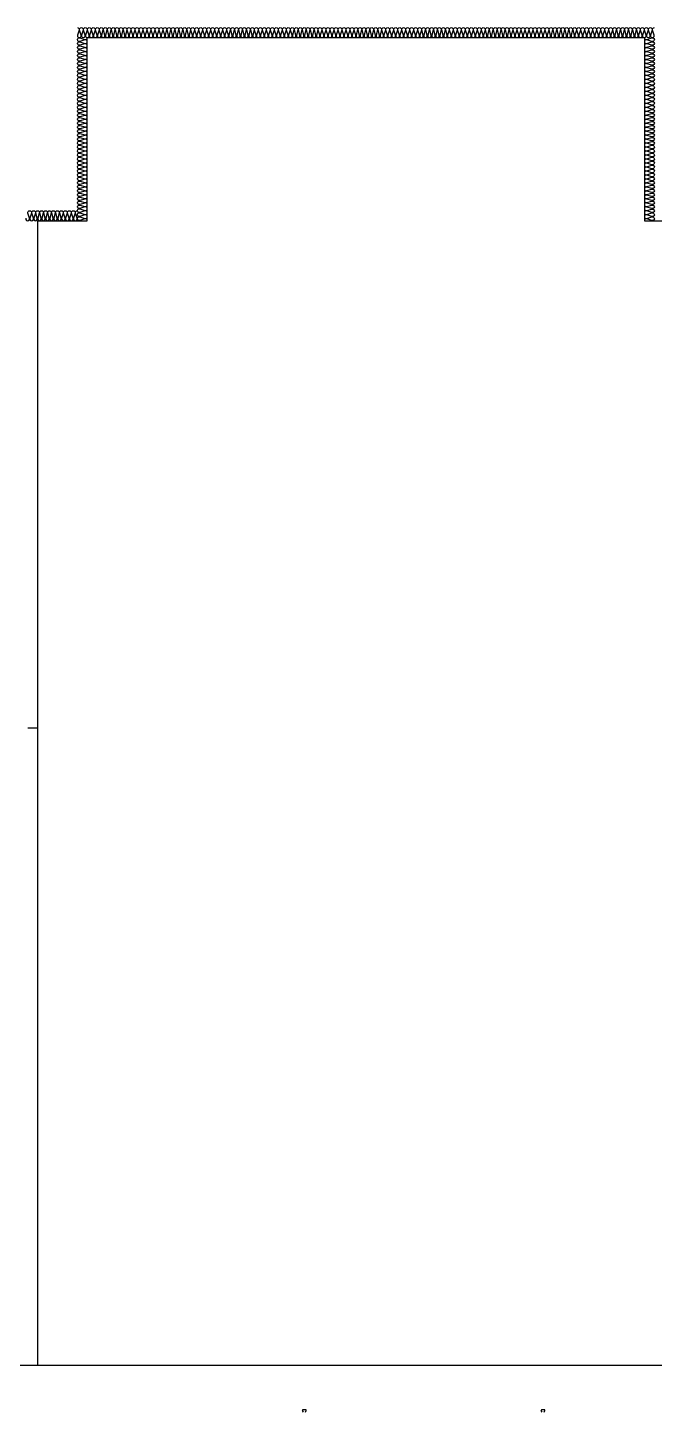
# Model space of a CAD drawing. Header units: millimetres. Extents: x 17311 to 801382, y -242618 to -104888.
# Drawn here: x 327961 to 331111, y -176457 to -169509 of the extents above; entities that cross this region are included whole.
import ezdxf

# ---------------------------------------------------------------- set-up
doc = ezdxf.new("R2010")
doc.units = ezdxf.units.MM
doc.header["$LTSCALE"] = 250
doc.linetypes.add('A2', pattern=[8, 2, -2, 2, -2])
for name, color, linetype in [('A-ELE-8', 8, 'Continuous'), ('A-FIN', 6, 'Continuous'), ('C-1', 252, 'Continuous'), ('ISL', 251, 'Continuous')]:
    doc.layers.add(name, color=color, linetype=linetype)

msp = doc.modelspace()

# ---------------------------------------------------------------- linework, layer by layer
at = {"layer": 'A-ELE-8'}
msp.add_line((328011, -173029.5), (328011, -176229.5), dxfattribs=at)
at = {"layer": 'A-FIN'}
msp.add_line((295060.7, -176229.5), (360660.7, -176229.5), dxfattribs=at)
at = {"layer": 'C-1', "linetype": 'A2'}
for p, q in [((329346.9, -176466.7), (329342.6, -176456.9)), ((329359.4, -176454.6), (329344.1, -176454.6)), ((329356.6, -176466.7), (329360.9, -176456.9)), ((330546.9, -176466.7), (330542.6, -176456.9)), ((330559.4, -176454.6), (330544.1, -176454.6)), ((330556.6, -176466.7), (330560.9, -176456.9))]:
    msp.add_line(p, q, dxfattribs=at)
for centre, start, end in [((329344.1, -176456.2), 90, 203.42869), ((329359.4, -176456.2), 336.57131, 90), ((330544.1, -176456.2), 90, 203.42869), ((330559.4, -176456.2), 336.57131, 90)]:
    msp.add_arc(centre, 1.62, start, end, dxfattribs=at)
at = {"layer": 'ISL'}
for points in [[(328210.7, -169509.5, -0.00027), (328210.7, -169509.5, -0.509267), (328219.5, -169521.6), (328211.8, -169547.4, 1.372593), (328229.5, -169547.4), (328221.8, -169521.6, -0.509267), (328230.7, -169509.5, -0.509267), (328239.5, -169521.6), (328231.8, -169547.4, 1.372593), (328249.5, -169547.4), (328241.8, -169521.6, -0.509267), (328250.7, -169509.5, -0.509267), (328259.5, -169521.6), (328251.8, -169547.4, 1.372593), (328269.5, -169547.4), (328261.8, -169521.6, -0.509267), (328270.7, -169509.5, -0.509267), (328279.5, -169521.6), (328271.8, -169547.4, 1.372593), (328289.5, -169547.4), (328281.8, -169521.6, -0.509267), (328290.7, -169509.5, -0.509267), (328299.5, -169521.6), (328291.8, -169547.4, 1.372593), (328309.5, -169547.4), (328301.8, -169521.6, -0.509267), (328310.7, -169509.5, -0.509267), (328319.5, -169521.6), (328311.8, -169547.4, 1.372593), (328329.5, -169547.4), (328321.8, -169521.6, -0.509267), (328330.7, -169509.5, -0.509267), (328339.5, -169521.6), (328331.8, -169547.4, 1.372593), (328349.5, -169547.4), (328341.8, -169521.6, -0.509267), (328350.7, -169509.5, -0.509267), (328359.5, -169521.6), (328351.8, -169547.4, 1.372593), (328369.5, -169547.4), (328361.8, -169521.6, -0.509267), (328370.7, -169509.5, -0.509267), (328379.5, -169521.6), (328371.8, -169547.4, 1.372593), (328389.5, -169547.4), (328381.8, -169521.6, -0.509267), (328390.7, -169509.5, -0.509267), (328399.5, -169521.6), (328391.8, -169547.4, 1.372593), (328409.5, -169547.4), (328401.8, -169521.6, -0.509267), (328410.7, -169509.5, -0.509267), (328419.5, -169521.6), (328411.8, -169547.4, 1.372593), (328429.5, -169547.4), (328421.8, -169521.6, -0.509267), (328430.7, -169509.5, -0.509267), (328439.5, -169521.6), (328431.8, -169547.4, 1.372593), (328449.5, -169547.4), (328441.8, -169521.6, -0.509267), (328450.7, -169509.5, -0.509267), (328459.5, -169521.6), (328451.8, -169547.4, 1.372593), (328469.5, -169547.4), (328461.8, -169521.6, -0.509267), (328470.7, -169509.5, -0.509267), (328479.5, -169521.6), (328471.8, -169547.4, 1.372593), (328489.5, -169547.4), (328481.8, -169521.6, -0.509267), (328490.7, -169509.5, -0.509267), (328499.5, -169521.6), (328491.8, -169547.4, 1.372593), (328509.5, -169547.4), (328501.8, -169521.6, -0.509267), (328510.7, -169509.5, -0.509267), (328519.5, -169521.6), (328511.8, -169547.4, 1.372593), (328529.5, -169547.4), (328521.8, -169521.6, -0.509267), (328530.7, -169509.5, -0.509267), (328539.5, -169521.6), (328531.8, -169547.4, 1.372593), (328549.5, -169547.4), (328541.8, -169521.6, -0.509267), (328550.7, -169509.5, -0.509267), (328559.5, -169521.6), (328551.8, -169547.4, 1.372593), (328569.5, -169547.4), (328561.8, -169521.6, -0.509267), (328570.7, -169509.5, -0.509267), (328579.5, -169521.6), (328571.8, -169547.4, 1.372593), (328589.5, -169547.4), (328581.8, -169521.6, -0.509267), (328590.7, -169509.5, -0.509267), (328599.5, -169521.6), (328591.8, -169547.4, 1.372593), (328609.5, -169547.4), (328601.8, -169521.6, -0.509267), (328610.7, -169509.5, -0.509267), (328619.5, -169521.6), (328611.8, -169547.4, 1.372593), (328629.5, -169547.4), (328621.8, -169521.6, -0.509267), (328630.7, -169509.5, -0.509267), (328639.5, -169521.6), (328631.8, -169547.4, 1.372593), (328649.5, -169547.4), (328641.8, -169521.6, -0.509267), (328650.7, -169509.5, -0.509267), (328659.5, -169521.6), (328651.8, -169547.4, 1.372593), (328669.5, -169547.4), (328661.8, -169521.6, -0.509267), (328670.7, -169509.5, -0.509267), (328679.5, -169521.6), (328671.8, -169547.4, 1.372593), (328689.5, -169547.4), (328681.8, -169521.6, -0.509267), (328690.7, -169509.5, -0.509267), (328699.5, -169521.6), (328691.8, -169547.4, 1.372593), (328709.5, -169547.4), (328701.8, -169521.6, -0.509267), (328710.7, -169509.5, -0.509267), (328719.5, -169521.6), (328711.8, -169547.4, 1.372593), (328729.5, -169547.4), (328721.8, -169521.6, -0.509267), (328730.7, -169509.5, -0.509267), (328739.5, -169521.6), (328731.8, -169547.4, 1.372593), (328749.5, -169547.4), (328741.8, -169521.6, -0.509267), (328750.7, -169509.5, -0.509267), (328759.5, -169521.6), (328751.8, -169547.4, 1.372593), (328769.5, -169547.4), (328761.8, -169521.6, -0.509267), (328770.7, -169509.5, -0.509267), (328779.5, -169521.6), (328771.8, -169547.4, 1.372593), (328789.5, -169547.4), (328781.8, -169521.6, -0.509267), (328790.7, -169509.5, -0.509267), (328799.5, -169521.6), (328791.8, -169547.4, 1.372593), (328809.5, -169547.4), (328801.8, -169521.6, -0.509267), (328810.7, -169509.5, -0.509267), (328819.5, -169521.6), (328811.8, -169547.4, 1.372593), (328829.5, -169547.4), (328821.8, -169521.6, -0.509267), (328830.7, -169509.5, -0.509267), (328839.5, -169521.6), (328831.8, -169547.4, 1.372593), (328849.5, -169547.4), (328841.8, -169521.6, -0.509267), (328850.7, -169509.5, -0.509267), (328859.5, -169521.6), (328851.8, -169547.4, 1.372593), (328869.5, -169547.4), (328861.8, -169521.6, -0.509267), (328870.7, -169509.5, -0.509267), (328879.5, -169521.6), (328871.8, -169547.4, 1.372593), (328889.5, -169547.4), (328881.8, -169521.6, -0.509267), (328890.7, -169509.5, -0.509267), (328899.5, -169521.6), (328891.8, -169547.4, 1.372593), (328909.5, -169547.4), (328901.8, -169521.6, -0.509267), (328910.7, -169509.5, -0.509267), (328919.5, -169521.6), (328911.8, -169547.4, 1.372593), (328929.5, -169547.4), (328921.8, -169521.6, -0.509267), (328930.7, -169509.5, -0.509267), (328939.5, -169521.6), (328931.8, -169547.4, 1.372593), (328949.5, -169547.4), (328941.8, -169521.6, -0.509267), (328950.7, -169509.5, -0.509267), (328959.5, -169521.6), (328951.8, -169547.4, 1.372593), (328969.5, -169547.4), (328961.8, -169521.6, -0.509267), (328970.7, -169509.5, -0.509267), (328979.5, -169521.6), (328971.8, -169547.4, 1.372593), (328989.5, -169547.4), (328981.8, -169521.6, -0.509267), (328990.7, -169509.5, -0.509267), (328999.5, -169521.6), (328991.8, -169547.4, 1.372593), (329009.5, -169547.4), (329001.8, -169521.6, -0.509267), (329010.7, -169509.5, -0.509267), (329019.5, -169521.6), (329011.8, -169547.4, 1.372593), (329029.5, -169547.4), (329021.8, -169521.6, -0.509267), (329030.7, -169509.5, -0.509267), (329039.5, -169521.6), (329031.8, -169547.4, 1.372593), (329049.5, -169547.4), (329041.8, -169521.6, -0.509267), (329050.7, -169509.5, -0.509267), (329059.5, -169521.6), (329051.8, -169547.4, 1.372593), (329069.5, -169547.4), (329061.8, -169521.6, -0.509267), (329070.7, -169509.5, -0.509267), (329079.5, -169521.6), (329071.8, -169547.4, 1.372593), (329089.5, -169547.4), (329081.8, -169521.6, -0.509267), (329090.7, -169509.5, -0.509267), (329099.5, -169521.6), (329091.8, -169547.4, 1.372593), (329109.5, -169547.4), (329101.8, -169521.6, -0.509267), (329110.7, -169509.5, -0.509267), (329119.5, -169521.6), (329111.8, -169547.4, 1.372593), (329129.5, -169547.4), (329121.8, -169521.6, -0.509267), (329130.7, -169509.5, -0.509267), (329139.5, -169521.6), (329131.8, -169547.4, 1.372593), (329149.5, -169547.4), (329141.8, -169521.6, -0.509267), (329150.7, -169509.5, -0.509267), (329159.5, -169521.6), (329151.8, -169547.4, 1.372593), (329169.5, -169547.4), (329161.8, -169521.6, -0.509267), (329170.7, -169509.5, -0.509267), (329179.5, -169521.6), (329171.8, -169547.4, 1.372593), (329189.5, -169547.4), (329181.8, -169521.6, -0.509267), (329190.7, -169509.5, -0.509267), (329199.5, -169521.6), (329191.8, -169547.4, 1.372593), (329209.5, -169547.4), (329201.8, -169521.6, -0.509267), (329210.7, -169509.5, -0.509267), (329219.5, -169521.6), (329211.8, -169547.4, 1.372593), (329229.5, -169547.4), (329221.8, -169521.6, -0.509267), (329230.7, -169509.5, -0.509267), (329239.5, -169521.6), (329231.8, -169547.4, 1.372593), (329249.5, -169547.4), (329241.8, -169521.6, -0.509267), (329250.7, -169509.5, -0.509267), (329259.5, -169521.6), (329251.8, -169547.4, 1.372593), (329269.5, -169547.4), (329261.8, -169521.6, -0.509267), (329270.7, -169509.5, -0.509267), (329279.5, -169521.6), (329271.8, -169547.4, 1.372593), (329289.5, -169547.4), (329281.8, -169521.6, -0.509267), (329290.7, -169509.5, -0.509267), (329299.5, -169521.6), (329291.8, -169547.4, 1.372593), (329309.5, -169547.4), (329301.8, -169521.6, -0.509267), (329310.7, -169509.5, -0.509267), (329319.5, -169521.6), (329311.8, -169547.4, 1.372593), (329329.5, -169547.4), (329321.8, -169521.6, -0.509267), (329330.7, -169509.5, -0.509267), (329339.5, -169521.6), (329331.8, -169547.4, 1.372593), (329349.5, -169547.4), (329341.8, -169521.6, -0.509267), (329350.7, -169509.5, -0.509267), (329359.5, -169521.6), (329351.8, -169547.4, 1.372593), (329369.5, -169547.4), (329361.8, -169521.6, -0.509267), (329370.7, -169509.5, -0.509267), (329379.5, -169521.6), (329371.8, -169547.4, 1.372593), (329389.5, -169547.4), (329381.8, -169521.6, -0.509267), (329390.7, -169509.5, -0.509267), (329399.5, -169521.6), (329391.8, -169547.4, 1.372593), (329409.5, -169547.4), (329401.8, -169521.6, -0.509267), (329410.7, -169509.5, -0.509267), (329419.5, -169521.6), (329411.8, -169547.4, 1.372593), (329429.5, -169547.4), (329421.8, -169521.6, -0.509267), (329430.7, -169509.5, -0.509267), (329439.5, -169521.6), (329431.8, -169547.4, 1.372593), (329449.5, -169547.4), (329441.8, -169521.6, -0.509267), (329450.7, -169509.5, -0.509267), (329459.5, -169521.6), (329451.8, -169547.4, 1.372593), (329469.5, -169547.4), (329461.8, -169521.6, -0.509267), (329470.7, -169509.5, -0.509267), (329479.5, -169521.6), (329471.8, -169547.4, 1.372593), (329489.5, -169547.4), (329481.8, -169521.6, -0.509267), (329490.7, -169509.5, -0.509267), (329499.5, -169521.6), (329491.8, -169547.4, 1.372593), (329509.5, -169547.4), (329501.8, -169521.6, -0.509267), (329510.7, -169509.5, -0.509267), (329519.5, -169521.6), (329511.8, -169547.4, 1.372593), (329529.5, -169547.4), (329521.8, -169521.6, -0.509267), (329530.7, -169509.5, -0.509267), (329539.5, -169521.6), (329531.8, -169547.4, 1.372593), (329549.5, -169547.4), (329541.8, -169521.6, -0.509267), (329550.7, -169509.5, -0.509267), (329559.5, -169521.6), (329551.8, -169547.4, 1.372593), (329569.5, -169547.4), (329561.8, -169521.6, -0.509267), (329570.7, -169509.5, -0.509267), (329579.5, -169521.6), (329571.8, -169547.4, 1.372593), (329589.5, -169547.4), (329581.8, -169521.6, -0.509267), (329590.7, -169509.5, -0.509267), (329599.5, -169521.6), (329591.8, -169547.4, 1.372593), (329609.5, -169547.4), (329601.8, -169521.6, -0.509267), (329610.7, -169509.5, -0.509267), (329619.5, -169521.6), (329611.8, -169547.4, 1.372593), (329629.5, -169547.4), (329621.8, -169521.6, -0.509267), (329630.7, -169509.5, -0.509267), (329639.5, -169521.6), (329631.8, -169547.4, 1.372593), (329649.5, -169547.4), (329641.8, -169521.6, -0.509267), (329650.7, -169509.5, -0.509267), (329659.5, -169521.6), (329651.8, -169547.4, 1.372593), (329669.5, -169547.4), (329661.8, -169521.6, -0.509267), (329670.7, -169509.5, -0.509267), (329679.5, -169521.6), (329671.8, -169547.4, 1.372593), (329689.5, -169547.4), (329681.8, -169521.6, -0.509267), (329690.7, -169509.5, -0.509267), (329699.5, -169521.6), (329691.8, -169547.4, 1.372593), (329709.5, -169547.4), (329701.8, -169521.6, -0.509267), (329710.7, -169509.5, -0.509267), (329719.5, -169521.6), (329711.8, -169547.4, 1.372593), (329729.5, -169547.4), (329721.8, -169521.6, -0.509267), (329730.7, -169509.5, -0.509267), (329739.5, -169521.6), (329731.8, -169547.4, 1.372593), (329749.5, -169547.4), (329741.8, -169521.6, -0.509267), (329750.7, -169509.5, -0.509267), (329759.5, -169521.6), (329751.8, -169547.4, 1.372593), (329769.5, -169547.4), (329761.8, -169521.6, -0.509267), (329770.7, -169509.5, -0.509267), (329779.5, -169521.6), (329771.8, -169547.4, 1.372593), (329789.5, -169547.4), (329781.8, -169521.6, -0.509267), (329790.7, -169509.5, -0.509267), (329799.5, -169521.6), (329791.8, -169547.4, 1.372593), (329809.5, -169547.4), (329801.8, -169521.6, -0.509267), (329810.7, -169509.5, -0.509267), (329819.5, -169521.6), (329811.8, -169547.4, 1.372593), (329829.5, -169547.4), (329821.8, -169521.6, -0.509267), (329830.7, -169509.5, -0.509267), (329839.5, -169521.6), (329831.8, -169547.4, 1.372593), (329849.5, -169547.4), (329841.8, -169521.6, -0.509267), (329850.7, -169509.5, -0.509267), (329859.5, -169521.6), (329851.8, -169547.4, 1.372593), (329869.5, -169547.4), (329861.8, -169521.6, -0.509267), (329870.7, -169509.5, -0.509267), (329879.5, -169521.6), (329871.8, -169547.4, 1.372593), (329889.5, -169547.4), (329881.8, -169521.6, -0.509267), (329890.7, -169509.5, -0.509267), (329899.5, -169521.6), (329891.8, -169547.4, 1.372593), (329909.5, -169547.4), (329901.8, -169521.6, -0.509267), (329910.7, -169509.5, -0.509267), (329919.5, -169521.6), (329911.8, -169547.4, 1.372593), (329929.5, -169547.4), (329921.8, -169521.6, -0.509267), (329930.7, -169509.5, -0.509267), (329939.5, -169521.6), (329931.8, -169547.4, 1.372593), (329949.5, -169547.4), (329941.8, -169521.6, -0.509267), (329950.7, -169509.5, -0.509267), (329959.5, -169521.6), (329951.8, -169547.4, 1.372593), (329969.5, -169547.4), (329961.8, -169521.6, -0.509267), (329970.7, -169509.5, -0.509267), (329979.5, -169521.6), (329971.8, -169547.4, 1.372593), (329989.5, -169547.4), (329981.8, -169521.6, -0.509267), (329990.7, -169509.5, -0.509267), (329999.5, -169521.6), (329991.8, -169547.4, 1.372593), (330009.5, -169547.4), (330001.8, -169521.6, -0.509267), (330010.7, -169509.5, -0.509267), (330019.5, -169521.6), (330011.8, -169547.4, 1.372593), (330029.5, -169547.4), (330021.8, -169521.6, -0.509267), (330030.7, -169509.5, -0.509267), (330039.5, -169521.6), (330031.8, -169547.4, 1.372593), (330049.5, -169547.4), (330041.8, -169521.6, -0.509267), (330050.7, -169509.5, -0.509267), (330059.5, -169521.6), (330051.8, -169547.4, 1.372593), (330069.5, -169547.4), (330061.8, -169521.6, -0.509267), (330070.7, -169509.5, -0.509267), (330079.5, -169521.6), (330071.8, -169547.4, 1.372593), (330089.5, -169547.4), (330081.8, -169521.6, -0.509267), (330090.7, -169509.5, -0.509267), (330099.5, -169521.6), (330091.8, -169547.4, 1.372593), (330109.5, -169547.4), (330101.8, -169521.6, -0.509267), (330110.7, -169509.5, -0.509267), (330119.5, -169521.6), (330111.8, -169547.4, 1.372593), (330129.5, -169547.4), (330121.8, -169521.6, -0.509267), (330130.7, -169509.5, -0.509267), (330139.5, -169521.6), (330131.8, -169547.4, 1.372593), (330149.5, -169547.4), (330141.8, -169521.6, -0.509267), (330150.7, -169509.5, -0.509267), (330159.5, -169521.6), (330151.8, -169547.4, 1.372593), (330169.5, -169547.4), (330161.8, -169521.6, -0.509267), (330170.7, -169509.5, -0.509267), (330179.5, -169521.6), (330171.8, -169547.4, 1.372593), (330189.5, -169547.4), (330181.8, -169521.6, -0.509267), (330190.7, -169509.5, -0.509267), (330199.5, -169521.6), (330191.8, -169547.4, 1.372593), (330209.5, -169547.4), (330201.8, -169521.6, -0.509267), (330210.7, -169509.5, -0.509267), (330219.5, -169521.6), (330211.8, -169547.4, 1.372593), (330229.5, -169547.4), (330221.8, -169521.6, -0.509267), (330230.7, -169509.5, -0.509267), (330239.5, -169521.6), (330231.8, -169547.4, 1.372593), (330249.5, -169547.4), (330241.8, -169521.6, -0.509267), (330250.7, -169509.5, -0.509267), (330259.5, -169521.6), (330251.8, -169547.4, 1.372593), (330269.5, -169547.4), (330261.8, -169521.6, -0.509267), (330270.7, -169509.5, -0.509267), (330279.5, -169521.6), (330271.8, -169547.4, 1.372593), (330289.5, -169547.4), (330281.8, -169521.6, -0.509267), (330290.7, -169509.5, -0.509267), (330299.5, -169521.6), (330291.8, -169547.4, 1.372593), (330309.5, -169547.4), (330301.8, -169521.6, -0.509267), (330310.7, -169509.5, -0.509267), (330319.5, -169521.6), (330311.8, -169547.4, 1.372593), (330329.5, -169547.4), (330321.8, -169521.6, -0.509267), (330330.7, -169509.5, -0.509267), (330339.5, -169521.6), (330331.8, -169547.4, 1.372593), (330349.5, -169547.4), (330341.8, -169521.6, -0.509267), (330350.7, -169509.5, -0.509267), (330359.5, -169521.6), (330351.8, -169547.4, 1.372593), (330369.5, -169547.4), (330361.8, -169521.6, -0.509267), (330370.7, -169509.5, -0.509267), (330379.5, -169521.6), (330371.8, -169547.4, 1.372593), (330389.5, -169547.4), (330381.8, -169521.6, -0.509267), (330390.7, -169509.5, -0.509267), (330399.5, -169521.6), (330391.8, -169547.4, 1.372593), (330409.5, -169547.4), (330401.8, -169521.6, -0.509267), (330410.7, -169509.5, -0.509267), (330419.5, -169521.6), (330411.8, -169547.4, 1.372593), (330429.5, -169547.4), (330421.8, -169521.6, -0.509267), (330430.7, -169509.5, -0.509267), (330439.5, -169521.6), (330431.8, -169547.4, 1.372593), (330449.5, -169547.4), (330441.8, -169521.6, -0.509267), (330450.7, -169509.5, -0.509267), (330459.5, -169521.6), (330451.8, -169547.4, 1.372593), (330469.5, -169547.4), (330461.8, -169521.6, -0.509267), (330470.7, -169509.5, -0.509267), (330479.5, -169521.6), (330471.8, -169547.4, 1.372593), (330489.5, -169547.4), (330481.8, -169521.6, -0.509267), (330490.7, -169509.5, -0.509267), (330499.5, -169521.6), (330491.8, -169547.4, 1.372593), (330509.5, -169547.4), (330501.8, -169521.6, -0.509267), (330510.7, -169509.5, -0.509267), (330519.5, -169521.6), (330511.8, -169547.4, 1.372593), (330529.5, -169547.4), (330521.8, -169521.6, -0.509267), (330530.7, -169509.5, -0.509267), (330539.5, -169521.6), (330531.8, -169547.4, 1.372593), (330549.5, -169547.4), (330541.8, -169521.6, -0.509267), (330550.7, -169509.5, -0.509267), (330559.5, -169521.6), (330551.8, -169547.4, 1.372593), (330569.5, -169547.4), (330561.8, -169521.6, -0.509267), (330570.7, -169509.5, -0.509267), (330579.5, -169521.6), (330571.8, -169547.4, 1.372593), (330589.5, -169547.4), (330581.8, -169521.6, -0.509267), (330590.7, -169509.5, -0.509267), (330599.5, -169521.6), (330591.8, -169547.4, 1.372593), (330609.5, -169547.4), (330601.8, -169521.6, -0.509267), (330610.7, -169509.5, -0.509267), (330619.5, -169521.6), (330611.8, -169547.4, 1.372593), (330629.5, -169547.4), (330621.8, -169521.6, -0.509267), (330630.7, -169509.5, -0.509267), (330639.5, -169521.6), (330631.8, -169547.4, 1.372593), (330649.5, -169547.4), (330641.8, -169521.6, -0.509267), (330650.7, -169509.5, -0.509267), (330659.5, -169521.6), (330651.8, -169547.4, 1.372593), (330669.5, -169547.4), (330661.8, -169521.6, -0.509267), (330670.7, -169509.5, -0.509267), (330679.5, -169521.6), (330671.8, -169547.4, 1.372593), (330689.5, -169547.4), (330681.8, -169521.6, -0.509267), (330690.7, -169509.5, -0.509267), (330699.5, -169521.6), (330691.8, -169547.4, 1.372593), (330709.5, -169547.4), (330701.8, -169521.6, -0.509267), (330710.7, -169509.5, -0.509267), (330719.5, -169521.6), (330711.8, -169547.4, 1.372593), (330729.5, -169547.4), (330721.8, -169521.6, -0.509267), (330730.7, -169509.5, -0.509267), (330739.5, -169521.6), (330731.8, -169547.4, 1.372593), (330749.5, -169547.4), (330741.8, -169521.6, -0.509267), (330750.7, -169509.5, -0.509267), (330759.5, -169521.6), (330751.8, -169547.4, 1.372593), (330769.5, -169547.4), (330761.8, -169521.6, -0.509267), (330770.7, -169509.5, -0.509267), (330779.5, -169521.6), (330771.8, -169547.4, 1.372593), (330789.5, -169547.4), (330781.8, -169521.6, -0.509267), (330790.7, -169509.5, -0.509267), (330799.5, -169521.6), (330791.8, -169547.4, 1.372593), (330809.5, -169547.4), (330801.8, -169521.6, -0.509267), (330810.7, -169509.5, -0.509267), (330819.5, -169521.6), (330811.8, -169547.4, 1.372593), (330829.5, -169547.4), (330821.8, -169521.6, -0.509267), (330830.7, -169509.5, -0.509267), (330839.5, -169521.6), (330831.8, -169547.4, 1.372593), (330849.5, -169547.4), (330841.8, -169521.6, -0.509267), (330850.7, -169509.5, -0.509267), (330859.5, -169521.6), (330851.8, -169547.4, 1.372593), (330869.5, -169547.4), (330861.8, -169521.6, -0.509267), (330870.7, -169509.5, -0.509267), (330879.5, -169521.6), (330871.8, -169547.4, 1.372593), (330889.5, -169547.4), (330881.8, -169521.6, -0.509267), (330890.7, -169509.5, -0.509267), (330899.5, -169521.6), (330891.8, -169547.4, 1.372593), (330909.5, -169547.4), (330901.8, -169521.6, -0.509267), (330910.7, -169509.5, -0.509267), (330919.5, -169521.6), (330911.8, -169547.4, 1.372593), (330929.5, -169547.4), (330921.8, -169521.6, -0.509267), (330930.7, -169509.5, -0.509267), (330939.5, -169521.6), (330931.8, -169547.4, 1.372593), (330949.5, -169547.4), (330941.8, -169521.6, -0.509267), (330950.7, -169509.5, -0.509267), (330959.5, -169521.6), (330951.8, -169547.4, 1.372593), (330969.5, -169547.4), (330961.8, -169521.6, -0.509267), (330970.7, -169509.5, -0.509267), (330979.5, -169521.6), (330971.8, -169547.4, 1.372593), (330989.5, -169547.4), (330981.8, -169521.6, -0.509267), (330990.7, -169509.5, -0.509267), (330999.5, -169521.6), (330991.8, -169547.4, 1.372593), (331009.5, -169547.4), (331001.8, -169521.6, -0.509267), (331010.7, -169509.5, -0.509267), (331019.5, -169521.6), (331011.8, -169547.4, 1.372593), (331029.5, -169547.4), (331021.8, -169521.6, -0.509267), (331030.7, -169509.5, -0.509267), (331039.5, -169521.6), (331031.8, -169547.4, 1.372593), (331049.5, -169547.4), (331041.8, -169521.6, -0.509267), (331050.7, -169509.5, -0.509267), (331059.5, -169521.6), (331051.8, -169547.4, 1.372593), (331069.5, -169547.4), (331061.8, -169521.6, -0.509267), (331070.7, -169509.5, -0.509267), (331079.5, -169521.6), (331071.8, -169547.4, 1.372593), (331089.5, -169547.4), (331081.8, -169521.6, -0.509267), (331090.7, -169509.5, -0.509267), (331099.5, -169521.6), (331091.8, -169547.4, 1.372593), (331109.5, -169547.4), (331101.8, -169521.6, -0.508927), (331110.7, -169509.5, -0.508927)], [(328260.7, -170479.5, 0.509267), (328248.5, -170470.6), (328222.8, -170478.3, -1.372593), (328222.8, -170460.6), (328248.5, -170468.3, 0.509267), (328260.7, -170459.5, 0.509267), (328248.5, -170450.6), (328222.8, -170458.3, -1.372593), (328222.8, -170440.6), (328248.5, -170448.3, 0.509267), (328260.7, -170439.5, 0.509267), (328248.5, -170430.6), (328222.8, -170438.3, -1.372593), (328222.8, -170420.6), (328248.5, -170428.3, 0.509267), (328260.7, -170419.5, 0.509267), (328248.5, -170410.6), (328222.8, -170418.3, -1.372593), (328222.8, -170400.6), (328248.5, -170408.3, 0.509267), (328260.7, -170399.5, 0.509267), (328248.5, -170390.6), (328222.8, -170398.3, -1.372593), (328222.8, -170380.6), (328248.5, -170388.3, 0.509267), (328260.7, -170379.5, 0.509267), (328248.5, -170370.6), (328222.8, -170378.3, -1.372593), (328222.8, -170360.6), (328248.5, -170368.3, 0.509267), (328260.7, -170359.5, 0.509267), (328248.5, -170350.6), (328222.8, -170358.3, -1.372593), (328222.8, -170340.6), (328248.5, -170348.3, 0.509267), (328260.7, -170339.5, 0.509267), (328248.5, -170330.6), (328222.8, -170338.3, -1.372593), (328222.8, -170320.6), (328248.5, -170328.3, 0.509267), (328260.7, -170319.5, 0.509267), (328248.5, -170310.6), (328222.8, -170318.3, -1.372593), (328222.8, -170300.6), (328248.5, -170308.3, 0.509267), (328260.7, -170299.5, 0.509267), (328248.5, -170290.6), (328222.8, -170298.3, -1.372593), (328222.8, -170280.6), (328248.5, -170288.3, 0.509267), (328260.7, -170279.5, 0.509267), (328248.5, -170270.6), (328222.8, -170278.3, -1.372593), (328222.8, -170260.6), (328248.5, -170268.3, 0.509267), (328260.7, -170259.5, 0.509267), (328248.5, -170250.6), (328222.8, -170258.3, -1.372593), (328222.8, -170240.6), (328248.5, -170248.3, 0.509267), (328260.7, -170239.5, 0.509267), (328248.5, -170230.6), (328222.8, -170238.3, -1.372593), (328222.8, -170220.6), (328248.5, -170228.3, 0.509267), (328260.7, -170219.5, 0.509267), (328248.5, -170210.6), (328222.8, -170218.3, -1.372593), (328222.8, -170200.6), (328248.5, -170208.3, 0.509267), (328260.7, -170199.5, 0.509267), (328248.5, -170190.6), (328222.8, -170198.3, -1.372593), (328222.8, -170180.6), (328248.5, -170188.3, 0.509267), (328260.7, -170179.5, 0.509267), (328248.5, -170170.6), (328222.8, -170178.3, -1.372593), (328222.8, -170160.6), (328248.5, -170168.3, 0.509267), (328260.7, -170159.5, 0.509267), (328248.5, -170150.6), (328222.8, -170158.3, -1.372593), (328222.8, -170140.6), (328248.5, -170148.3, 0.509267), (328260.7, -170139.5, 0.509267), (328248.5, -170130.6), (328222.8, -170138.3, -1.372593), (328222.8, -170120.6), (328248.5, -170128.3, 0.509267), (328260.7, -170119.5, 0.509267), (328248.5, -170110.6), (328222.8, -170118.3, -1.372593), (328222.8, -170100.6), (328248.5, -170108.3, 0.509267), (328260.7, -170099.5, 0.509267), (328248.5, -170090.6), (328222.8, -170098.3, -1.372593), (328222.8, -170080.6), (328248.5, -170088.3, 0.509267), (328260.7, -170079.5, 0.509267), (328248.5, -170070.6), (328222.8, -170078.3, -1.372593), (328222.8, -170060.6), (328248.5, -170068.3, 0.509267), (328260.7, -170059.5, 0.509267), (328248.5, -170050.6), (328222.8, -170058.3, -1.372593), (328222.8, -170040.6), (328248.5, -170048.3, 0.509267), (328260.7, -170039.5, 0.509267), (328248.5, -170030.6), (328222.8, -170038.3, -1.372593), (328222.8, -170020.6), (328248.5, -170028.3, 0.509267), (328260.7, -170019.5, 0.509267), (328248.5, -170010.6), (328222.8, -170018.3, -1.372593), (328222.8, -170000.6), (328248.5, -170008.3, 0.509267), (328260.7, -169999.5, 0.509267), (328248.5, -169990.6), (328222.8, -169998.3, -1.372593), (328222.8, -169980.6), (328248.5, -169988.3, 0.509267), (328260.7, -169979.5, 0.509267), (328248.5, -169970.6), (328222.8, -169978.3, -1.372593), (328222.8, -169960.6), (328248.5, -169968.3, 0.509267), (328260.7, -169959.5, 0.509267), (328248.5, -169950.6), (328222.8, -169958.3, -1.372593), (328222.8, -169940.6), (328248.5, -169948.3, 0.509267), (328260.7, -169939.5, 0.509267), (328248.5, -169930.6), (328222.8, -169938.3, -1.372593), (328222.8, -169920.6), (328248.5, -169928.3, 0.509267), (328260.7, -169919.5, 0.509267), (328248.5, -169910.6), (328222.8, -169918.3, -1.372593), (328222.8, -169900.6), (328248.5, -169908.3, 0.509267), (328260.7, -169899.5, 0.509267), (328248.5, -169890.6), (328222.8, -169898.3, -1.372593), (328222.8, -169880.6), (328248.5, -169888.3, 0.509267), (328260.7, -169879.5, 0.509267), (328248.5, -169870.6), (328222.8, -169878.3, -1.372593), (328222.8, -169860.6), (328248.5, -169868.3, 0.509267), (328260.7, -169859.5, 0.509267), (328248.5, -169850.6), (328222.8, -169858.3, -1.372593), (328222.8, -169840.6), (328248.5, -169848.3, 0.509267), (328260.7, -169839.5, 0.509267), (328248.5, -169830.6), (328222.8, -169838.3, -1.372593), (328222.8, -169820.6), (328248.5, -169828.3, 0.509267), (328260.7, -169819.5, 0.509267), (328248.5, -169810.6), (328222.8, -169818.3, -1.372593), (328222.8, -169800.6), (328248.5, -169808.3, 0.509267), (328260.7, -169799.5, 0.509267), (328248.5, -169790.6), (328222.8, -169798.3, -1.372593), (328222.8, -169780.6), (328248.5, -169788.3, 0.509267), (328260.7, -169779.5, 0.509267), (328248.5, -169770.6), (328222.8, -169778.3, -1.372593), (328222.8, -169760.6), (328248.5, -169768.3, 0.509267), (328260.7, -169759.5, 0.509267), (328248.5, -169750.6), (328222.8, -169758.3, -1.372593), (328222.8, -169740.6), (328248.5, -169748.3, 0.509267), (328260.7, -169739.5, 0.509267), (328248.5, -169730.6), (328222.8, -169738.3, -1.372593), (328222.8, -169720.6), (328248.5, -169728.3, 0.509267), (328260.7, -169719.5, 0.509267), (328248.5, -169710.6), (328222.8, -169718.3, -1.372593), (328222.8, -169700.6), (328248.5, -169708.3, 0.509267), (328260.7, -169699.5, 0.509267), (328248.5, -169690.6), (328222.8, -169698.3, -1.372593), (328222.8, -169680.6), (328248.5, -169688.3, 0.509267), (328260.7, -169679.5, 0.509267), (328248.5, -169670.6), (328222.8, -169678.3, -1.372593), (328222.8, -169660.6), (328248.5, -169668.3, 0.509267), (328260.7, -169659.5, 0.509267), (328248.5, -169650.6), (328222.8, -169658.3, -1.372593), (328222.8, -169640.6), (328248.5, -169648.3, 0.509267), (328260.7, -169639.5, 0.509267), (328248.5, -169630.6), (328222.8, -169638.3, -1.372593), (328222.8, -169620.6), (328248.5, -169628.3, 0.509267), (328260.7, -169619.5, 0.509267), (328248.5, -169610.6), (328222.8, -169618.3, -1.372593), (328222.8, -169600.6), (328248.5, -169608.3, 0.509267), (328260.7, -169599.5, 0.509267), (328248.5, -169590.6), (328222.8, -169598.3, -1.372593), (328222.8, -169580.6), (328248.5, -169588.3, 0.509267), (328260.7, -169579.5, 0.509267), (328248.5, -169570.6), (328222.8, -169578.3, -1.372593), (328222.8, -169560.6), (328248.5, -169568.3, 0.509267), (328260.7, -169559.5)], [(331060.7, -169559.5, 0.509267), (331072.8, -169568.3), (331098.5, -169560.7, -1.372593), (331098.5, -169578.3), (331072.8, -169570.7, 0.509267), (331060.7, -169579.5, 0.509267), (331072.8, -169588.3), (331098.5, -169580.7, -1.372593), (331098.5, -169598.3), (331072.8, -169590.7, 0.509267), (331060.7, -169599.5, 0.509267), (331072.8, -169608.3), (331098.5, -169600.7, -1.372593), (331098.5, -169618.3), (331072.8, -169610.7, 0.509267), (331060.7, -169619.5, 0.509267), (331072.8, -169628.3), (331098.5, -169620.7, -1.372593), (331098.5, -169638.3), (331072.8, -169630.7, 0.509267), (331060.7, -169639.5, 0.509267), (331072.8, -169648.3), (331098.5, -169640.7, -1.372593), (331098.5, -169658.3), (331072.8, -169650.7, 0.509267), (331060.7, -169659.5, 0.509267), (331072.8, -169668.3), (331098.5, -169660.7, -1.372593), (331098.5, -169678.3), (331072.8, -169670.7, 0.509267), (331060.7, -169679.5, 0.509267), (331072.8, -169688.3), (331098.5, -169680.7, -1.372593), (331098.5, -169698.3), (331072.8, -169690.7, 0.509267), (331060.7, -169699.5, 0.509267), (331072.8, -169708.3), (331098.5, -169700.7, -1.372593), (331098.5, -169718.3), (331072.8, -169710.7, 0.509267), (331060.7, -169719.5, 0.509267), (331072.8, -169728.3), (331098.5, -169720.7, -1.372593), (331098.5, -169738.3), (331072.8, -169730.7, 0.509267), (331060.7, -169739.5, 0.509267), (331072.8, -169748.3), (331098.5, -169740.7, -1.372593), (331098.5, -169758.3), (331072.8, -169750.7, 0.509267), (331060.7, -169759.5, 0.509267), (331072.8, -169768.3), (331098.5, -169760.7, -1.372593), (331098.5, -169778.3), (331072.8, -169770.7, 0.509267), (331060.7, -169779.5, 0.509267), (331072.8, -169788.3), (331098.5, -169780.7, -1.372593), (331098.5, -169798.3), (331072.8, -169790.7, 0.509267), (331060.7, -169799.5, 0.509267), (331072.8, -169808.3), (331098.5, -169800.7, -1.372593), (331098.5, -169818.3), (331072.8, -169810.7, 0.509267), (331060.7, -169819.5, 0.509267), (331072.8, -169828.3), (331098.5, -169820.7, -1.372593), (331098.5, -169838.3), (331072.8, -169830.7, 0.509267), (331060.7, -169839.5, 0.509267), (331072.8, -169848.3), (331098.5, -169840.7, -1.372593), (331098.5, -169858.3), (331072.8, -169850.7, 0.509267), (331060.7, -169859.5, 0.509267), (331072.8, -169868.3), (331098.5, -169860.7, -1.372593), (331098.5, -169878.3), (331072.8, -169870.7, 0.509267), (331060.7, -169879.5, 0.509267), (331072.8, -169888.3), (331098.5, -169880.7, -1.372593), (331098.5, -169898.3), (331072.8, -169890.7, 0.509267), (331060.7, -169899.5, 0.509267), (331072.8, -169908.3), (331098.5, -169900.7, -1.372593), (331098.5, -169918.3), (331072.8, -169910.7, 0.509267), (331060.7, -169919.5, 0.509267), (331072.8, -169928.3), (331098.5, -169920.7, -1.372593), (331098.5, -169938.3), (331072.8, -169930.7, 0.509267), (331060.7, -169939.5, 0.509267), (331072.8, -169948.3), (331098.5, -169940.7, -1.372593), (331098.5, -169958.3), (331072.8, -169950.7, 0.509267), (331060.7, -169959.5, 0.509267), (331072.8, -169968.3), (331098.5, -169960.7, -1.372593), (331098.5, -169978.3), (331072.8, -169970.7, 0.509267), (331060.7, -169979.5, 0.509267), (331072.8, -169988.3), (331098.5, -169980.7, -1.372593), (331098.5, -169998.3), (331072.8, -169990.7, 0.509267), (331060.7, -169999.5, 0.509267), (331072.8, -170008.3), (331098.5, -170000.7, -1.372593), (331098.5, -170018.3), (331072.8, -170010.7, 0.509267), (331060.7, -170019.5, 0.509267), (331072.8, -170028.3), (331098.5, -170020.7, -1.372593), (331098.5, -170038.3), (331072.8, -170030.7, 0.509267), (331060.7, -170039.5, 0.509267), (331072.8, -170048.3), (331098.5, -170040.7, -1.372593), (331098.5, -170058.3), (331072.8, -170050.7, 0.509267), (331060.7, -170059.5, 0.509267), (331072.8, -170068.3), (331098.5, -170060.7, -1.372593), (331098.5, -170078.3), (331072.8, -170070.7, 0.509267), (331060.7, -170079.5, 0.509267), (331072.8, -170088.3), (331098.5, -170080.7, -1.372593), (331098.5, -170098.3), (331072.8, -170090.7, 0.509267), (331060.7, -170099.5, 0.509267), (331072.8, -170108.3), (331098.5, -170100.7, -1.372593), (331098.5, -170118.3), (331072.8, -170110.7, 0.509267), (331060.7, -170119.5, 0.509267), (331072.8, -170128.3), (331098.5, -170120.7, -1.372593), (331098.5, -170138.3), (331072.8, -170130.7, 0.509267), (331060.7, -170139.5, 0.509267), (331072.8, -170148.3), (331098.5, -170140.7, -1.372593), (331098.5, -170158.3), (331072.8, -170150.7, 0.509267), (331060.7, -170159.5, 0.509267), (331072.8, -170168.3), (331098.5, -170160.7, -1.372593), (331098.5, -170178.3), (331072.8, -170170.7, 0.509267), (331060.7, -170179.5, 0.509267), (331072.8, -170188.3), (331098.5, -170180.7, -1.372593), (331098.5, -170198.3), (331072.8, -170190.7, 0.509267), (331060.7, -170199.5, 0.509267), (331072.8, -170208.3), (331098.5, -170200.7, -1.372593), (331098.5, -170218.3), (331072.8, -170210.7, 0.509267), (331060.7, -170219.5, 0.509267), (331072.8, -170228.3), (331098.5, -170220.7, -1.372593), (331098.5, -170238.3), (331072.8, -170230.7, 0.509267), (331060.7, -170239.5, 0.509267), (331072.8, -170248.3), (331098.5, -170240.7, -1.372593), (331098.5, -170258.3), (331072.8, -170250.7, 0.509267), (331060.7, -170259.5, 0.509267), (331072.8, -170268.3), (331098.5, -170260.7, -1.372593), (331098.5, -170278.3), (331072.8, -170270.7, 0.509267), (331060.7, -170279.5, 0.509267), (331072.8, -170288.3), (331098.5, -170280.7, -1.372593), (331098.5, -170298.3), (331072.8, -170290.7, 0.509267), (331060.7, -170299.5, 0.509267), (331072.8, -170308.3), (331098.5, -170300.7, -1.372593), (331098.5, -170318.3), (331072.8, -170310.7, 0.509267), (331060.7, -170319.5, 0.509267), (331072.8, -170328.3), (331098.5, -170320.7, -1.372593), (331098.5, -170338.3), (331072.8, -170330.7, 0.509267), (331060.7, -170339.5, 0.509267), (331072.8, -170348.3), (331098.5, -170340.7, -1.372593), (331098.5, -170358.3), (331072.8, -170350.7, 0.509267), (331060.7, -170359.5, 0.509267), (331072.8, -170368.3), (331098.5, -170360.7, -1.372593), (331098.5, -170378.3), (331072.8, -170370.7, 0.509267), (331060.7, -170379.5, 0.509267), (331072.8, -170388.3), (331098.5, -170380.7, -1.372593), (331098.5, -170398.3), (331072.8, -170390.7, 0.509267), (331060.7, -170399.5, 0.509267), (331072.8, -170408.3), (331098.5, -170400.7, -1.372593), (331098.5, -170418.3), (331072.8, -170410.7, 0.509267), (331060.7, -170419.5, 0.509267), (331072.8, -170428.3), (331098.5, -170420.7, -1.372593), (331098.5, -170438.3), (331072.8, -170430.7, 0.509267), (331060.7, -170439.5, 0.509267), (331072.8, -170448.3), (331098.5, -170440.7, -1.372593), (331098.5, -170458.3), (331072.8, -170450.7, 0.509267), (331060.7, -170459.5, 0.509267), (331072.8, -170468.3), (331098.5, -170460.7, -1.372593), (331098.5, -170478.3), (331072.8, -170470.7, 0.509267), (331060.7, -170479.5)], [(327951.8, -170467.4, 1.372593), (327969.5, -170467.4), (327961.8, -170441.6, -0.509267), (327970.7, -170429.5, -0.509267), (327979.5, -170441.6), (327971.8, -170467.4, 1.372593), (327989.5, -170467.4), (327981.8, -170441.6, -0.509267), (327990.7, -170429.5, -0.509267), (327999.5, -170441.6), (327991.8, -170467.4, 1.372593), (328009.5, -170467.4), (328001.8, -170441.6, -0.509267), (328010.7, -170429.5, -0.509267), (328019.5, -170441.6), (328011.8, -170467.4, 1.372593), (328029.5, -170467.4), (328021.8, -170441.6, -0.509267), (328030.7, -170429.5, -0.509267), (328039.5, -170441.6), (328031.8, -170467.4, 1.372593), (328049.5, -170467.4), (328041.8, -170441.6, -0.509267), (328050.7, -170429.5, -0.509267), (328059.5, -170441.6), (328051.8, -170467.4, 1.372593), (328069.5, -170467.4), (328061.8, -170441.6, -0.509267), (328070.7, -170429.5, -0.509267), (328079.5, -170441.6), (328071.8, -170467.4, 1.372593), (328089.5, -170467.4), (328081.8, -170441.6, -0.509267), (328090.7, -170429.5, -0.509267), (328099.5, -170441.6), (328091.8, -170467.4, 1.372593), (328109.5, -170467.4), (328101.8, -170441.6, -0.509267), (328110.7, -170429.5, -0.509267), (328119.5, -170441.6), (328111.8, -170467.4, 1.372593), (328129.5, -170467.4), (328121.8, -170441.6, -0.509267), (328130.7, -170429.5, -0.509267), (328139.5, -170441.6), (328131.8, -170467.4, 1.372593), (328149.5, -170467.4), (328141.8, -170441.6, -0.509267), (328150.7, -170429.5, -0.509267), (328159.5, -170441.6), (328151.8, -170467.4, 1.372593), (328169.5, -170467.4), (328161.8, -170441.6, -0.509267), (328170.7, -170429.5, -0.509267), (328179.5, -170441.6), (328171.8, -170467.4, 1.372593), (328189.5, -170467.4), (328181.8, -170441.6, -0.509267), (328190.7, -170429.5, -0.509267), (328199.5, -170441.6), (328191.8, -170467.4, 1.372593), (328209.5, -170467.4), (328201.8, -170441.6, -0.509267), (328210.7, -170429.5)]]:
    msp.add_lwpolyline(points, format="xyb", dxfattribs=at)
for points in [[(328011, -170479.5), (328260.7, -170479.5), (328260.7, -169559.5), (331060.7, -169559.5), (331060.7, -170479.5), (331860.7, -170479.5), (331860.7, -169559.5), (334660.7, -169559.5), (334660.7, -170479.5), (335460.7, -170479.5), (335460.7, -169559.5), (338260.7, -169559.5), (338260.7, -170479.5), (339060.7, -170479.5), (339060.7, -169559.5), (341860.7, -169559.5), (341860.7, -170479.5), (342660.7, -170479.5), (342660.7, -169559.5), (345460.7, -169559.5), (345460.7, -170479.5), (346260.7, -170479.5)], [(328011, -170479.5), (328011, -173029.5), (327961, -173029.5)]]:
    msp.add_lwpolyline(points, dxfattribs=at)

doc.saveas('drawing.dxf')
